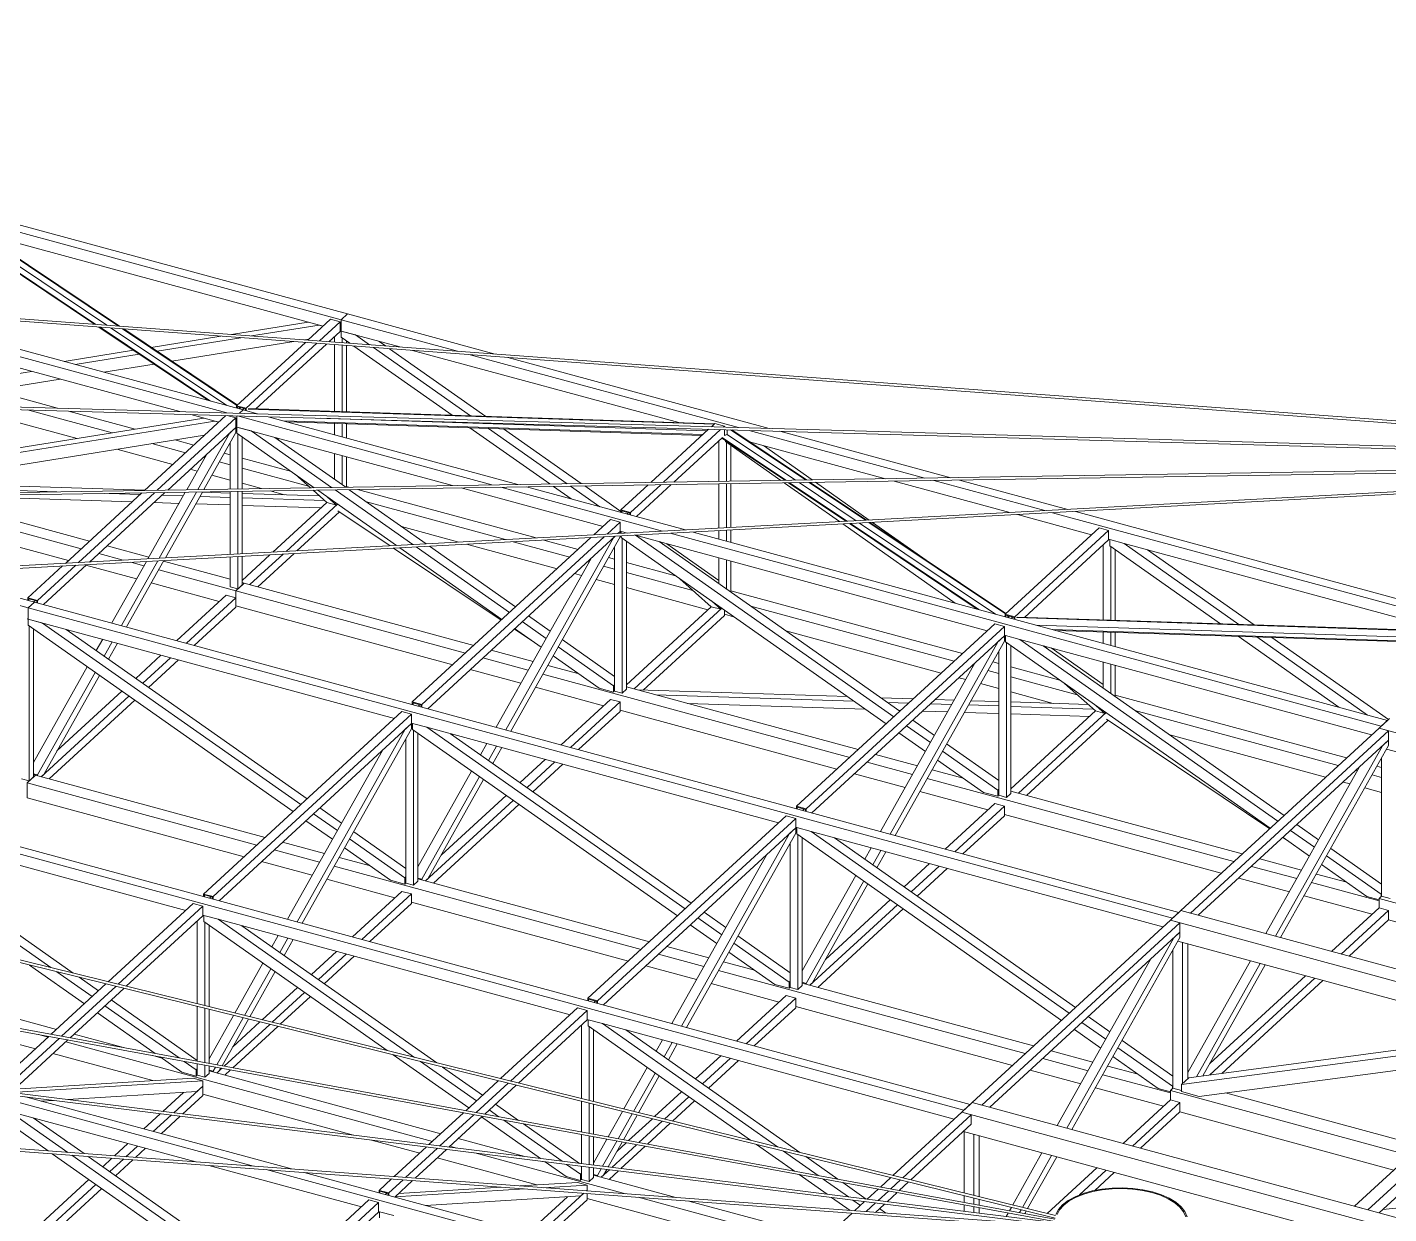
# Model space of a CAD drawing. Header units: millimetres. Extents: x 71565 to 189565, y -51699 to 32301.
# Drawn here: x 124138 to 132234, y 13836 to 20895 of the extents above; entities that cross this region are included whole.
import ezdxf

# ---------------------------------------------------------------- set-up
doc = ezdxf.new("R2010")
doc.units = ezdxf.units.MM
doc.linetypes.add('XKITLINE00', pattern=[0])
doc.layers.add('Piece', color=20, linetype='Continuous', lineweight=0)

msp = doc.modelspace()

# ---------------------------------------------------------------- linework, layer by layer
at = {"layer": 'Piece', "color": 0, "linetype": 'XKITLINE00', "lineweight": 0}
for p, q in [((126042.1, 19189.5), (119758.6, 20895.4)), ((126004.9, 19155.2), (119721.4, 20861.1)), ((125324, 18600.4), (119101.1, 20289.9)), ((124679.9, 19117.5), (123729.9, 19754.1)), ((124687.2, 19116.9), (123734.1, 19755.7)), ((124538.7, 19127.9), (123697.5, 19691.7)), ((124546.3, 19127.4), (123699.6, 19694.8)), ((124611.9, 19122.5), (123729.9, 19713.6)), ((125896.8, 19117), (123863.4, 19669)), ((135202.8, 18335.9), (123097.1, 19235)), ((135199.8, 18321.1), (123117.5, 19218.5)), ((125421.8, 18618.3), (123245.9, 19209)), ((126042.1, 19189.5), (126004.9, 19155.2)), ((126042.1, 19189.5), (126004.9, 19155.2)), ((126920.4, 18951), (126042.1, 19189.5)), ((125046.1, 18608.3), (123093, 19138.6)), ((125215.7, 18674.2), (124563.9, 19111.1)), ((125227, 18671.2), (124571.4, 19110.5)), ((125808.5, 19141), (125352, 19067.5)), ((125873.9, 19123.2), (125472.2, 19058.6)), ((125941.1, 19157.8), (125806.4, 19033.8)), ((125896.8, 19117), (125873.9, 19123.2)), ((125998.2, 19142.2), (125874.9, 19028.7)), ((125998.2, 19142.2), (125941.1, 19157.8)), ((125998.2, 19142.2), (125998.2, 19086)), ((126004.9, 19155.2), (126004.9, 19087.7)), ((126004.9, 19155.2), (126004.9, 19087.7)), ((126695.4, 18967.8), (126004.9, 19155.2)), ((125325.1, 18644.5), (124637.1, 19105.7)), ((125384.5, 18645.2), (124705.1, 19100.6)), ((125387.3, 18647.8), (124712.4, 19100.1)), ((125288.3, 19057.3), (124875.3, 18990.8)), ((125408.5, 19048.4), (124909.4, 18968)), ((125812.8, 19039.6), (125785.9, 19035.3)), ((125998.2, 19086), (125931.5, 19024.5)), ((125965.4, 19055.8), (125965.4, 19022)), ((126004.9, 19087.7), (125998.2, 19089.5)), ((126352.9, 18993.2), (126004.9, 19087.7)), ((126090.2, 19064.5), (126004.9, 19087.7)), ((126004.9, 19087.7), (126004.9, 19050.8)), ((126055.3, 19015.3), (126004.9, 19050.8)), ((126011.1, 19046.4), (126011.1, 19018.6)), ((126035.9, 19029), (126035.9, 19016.7)), ((126172.5, 19006.6), (126090.2, 19064.5)), ((126268.5, 18999.5), (126230, 19026.5)), ((124768.8, 18973.7), (124356.8, 18907.4)), ((124802.9, 18950.9), (124422.2, 18889.6)), ((125722.2, 19025.1), (124998.1, 18908.6)), ((125791.4, 19019.9), (125382.8, 18643.6)), ((125859.8, 19014.8), (125439.9, 18628.1)), ((125916.4, 19010.6), (125497.3, 18624.7)), ((125965.4, 19007), (125965.4, 18609.4)), ((126011.1, 19003.6), (126011.1, 18607.9)), ((126035.9, 19001.8), (126035.9, 18607.1)), ((126664.3, 18586.7), (126079.1, 18998.6)), ((126774.1, 18583.1), (126196.3, 18989.9)), ((126864.2, 18580.2), (126292.3, 18982.7)), ((128011.9, 18542.8), (126428.8, 18972.6)), ((128366.9, 18514), (126771.4, 18947.1)), ((124891.6, 18891.4), (124592.8, 18843.3)), ((128549.5, 18508.8), (126996.4, 18930.4)), ((124163.3, 18848), (123720, 18776.7)), ((124333.9, 18801.7), (123805.3, 18716.6)), ((124318.7, 18629), (123925, 18735.9)), ((135199.5, 18319.8), (122493.2, 18680.9)), ((135196.4, 18304.3), (122521.6, 18664.5)), ((124434.1, 18448.4), (123768.8, 18629.1)), ((125439.9, 18628.1), (125382.8, 18643.6)), ((125382.8, 18643.6), (125382.8, 18628.9)), ((125387.4, 18637.9), (125387.4, 18627.6)), ((125435.3, 18624.9), (125387.4, 18637.9)), ((125399.5, 18634.6), (125399.5, 18624.3)), ((125403.6, 18633.5), (125403.6, 18623.2)), ((125427, 18627.1), (125418.4, 18619.2)), ((125435.3, 18624.9), (125435.3, 18614.6)), ((125439.9, 18628.1), (125439.9, 18613.4)), ((128221.6, 18533.4), (125450.8, 18623.6)), ((128224.3, 18535.9), (125453.6, 18626.1)), ((125253.6, 18552), (123099.7, 18205.4)), ((125188.2, 18569.8), (123136.9, 18239.7)), ((124642.4, 18482), (124139.3, 18618.5)), ((124779.2, 18504), (124382.7, 18611.6)), ((125319.1, 18585), (124835.6, 18139.8)), ((125377.9, 18571), (124910.9, 18141)), ((125276.5, 18545.8), (125110.1, 18590.9)), ((125276.5, 18545.8), (125253.6, 18552)), ((125377.9, 18571), (125327.2, 18584.8)), ((125377.9, 18571), (125377.9, 18514.7)), ((125384.6, 18583.1), (125384.6, 18516.4)), ((125384.6, 18583.1), (125384.6, 18516.4)), ((126900.6, 18172.4), (125388.1, 18583)), ((125421.8, 18618.3), (125400.1, 18598.3)), ((125421.8, 18618.3), (125400.1, 18598.3)), ((125506.5, 18595.3), (125421.8, 18618.3)), ((127055.1, 18174.9), (125570.6, 18577.9)), ((128154.5, 18471.6), (125663.4, 18552.7)), ((128149.7, 18467.2), (125682.3, 18547.6)), ((128179.1, 18494.2), (125880.4, 18569.1)), ((125192.5, 18468.4), (123185, 18145.4)), ((125377.9, 18514.7), (124973.1, 18142)), ((125341.6, 18481.4), (125152.6, 18144.8)), ((125377.9, 18483.6), (125187.9, 18145.4)), ((125377.9, 18514.7), (125341.6, 18481.4)), ((125384.6, 18516.4), (125377.9, 18518.3)), ((125377.9, 18514.7), (125377.9, 18483.6)), ((126665.5, 18168.7), (125384.6, 18516.4)), ((125469.9, 18493.3), (125384.6, 18516.4)), ((125384.6, 18516.4), (125384.6, 18479.6)), ((125844.6, 18155.7), (125384.6, 18479.6)), ((125390.8, 18475.2), (125390.8, 18148.6)), ((125947.1, 18157.4), (125469.9, 18493.3)), ((125965.4, 18538.3), (125965.4, 18470.7)), ((126011.1, 18536.9), (126011.1, 18458.3)), ((126035.9, 18536), (126035.9, 18451.5)), ((127245.1, 18177.9), (126770.2, 18512.1)), ((127347.6, 18179.5), (126880, 18508.6)), ((127431.6, 18180.8), (126970.1, 18505.6)), ((128189.1, 18503.5), (127845.8, 18187.4)), ((128260.8, 18501.4), (127921.1, 18188.5)), ((128226, 18537.4), (128205.5, 18518.6)), ((128283.1, 18521.9), (128226, 18537.4)), ((128283.1, 18521.9), (128277.2, 18516.5)), ((128283.1, 18521.9), (128283.1, 18516.4)), ((128283.1, 18500.8), (128283.1, 18466.8)), ((128299.8, 18473), (128283.1, 18466.8)), ((128286.8, 18468.2), (128283.1, 18469.2)), ((128299.8, 18500.3), (128299.8, 18473)), ((128705.7, 18200.9), (128299.8, 18473)), ((128764.8, 18201.9), (128320.4, 18499.7)), ((128771.1, 18202), (128327.1, 18499.5)), ((129475.2, 18213.1), (128431, 18496.6)), ((129629.7, 18215.5), (128613.6, 18491.4)), ((125003.1, 18294), (124670.1, 18384.4)), ((125078.6, 18363.5), (124878.4, 18417.9)), ((125128.2, 18409.2), (125015.3, 18439.9)), ((125345.1, 18425.2), (125345.1, 18147.8)), ((125415.6, 18457.7), (125415.6, 18149)), ((126031.2, 18158.7), (125609.7, 18455.3)), ((125633.4, 18438.6), (125617, 18453.4)), ((128269.4, 18453.1), (127983.3, 18189.5)), ((128250.3, 18435.4), (128250.3, 18193.7)), ((128642.1, 18199.9), (128267.3, 18451.1)), ((128648.7, 18200), (128269.4, 18454.2)), ((128289.8, 18436), (128289.8, 18430.5)), ((128617.9, 18199.6), (128289.8, 18430.5)), ((128296, 18426.1), (128296, 18194.5)), ((128320.8, 18408.6), (128320.8, 18194.9)), ((129240.1, 18209.4), (128433.2, 18428.4)), ((128804.4, 18202.5), (128515, 18406.2)), ((135196.2, 18303.5), (121855.4, 18092.7)), ((125205.3, 18355.8), (125086.2, 18143.8)), ((125192.3, 18332.7), (125182.9, 18335.2)), ((125345.1, 18291.2), (125279.8, 18308.9)), ((125345.1, 18350.4), (125308.6, 18360.3)), ((125708.2, 18251.8), (125415.6, 18331.2)), ((125965.4, 18358.8), (125965.4, 18205)), ((126011.1, 18346.4), (126011.1, 18172.8)), ((126035.9, 18339.6), (126035.9, 18158.8)), ((135193.3, 18289.3), (121251.2, 17538.1)), ((135190.3, 18274.3), (121284.7, 17525)), ((135169.6, 18288), (121881, 18078.1)), ((125148.4, 18254.5), (125107.4, 18265.6)), ((125345.1, 18201.1), (125235.9, 18230.8)), ((125811, 18164.7), (125415.6, 18272)), ((125821.4, 18155.4), (125733.7, 18233.9)), ((124313.5, 18131.6), (123305.8, 18164.4)), ((124836.5, 18140.6), (123438, 18186.1)), ((125530.5, 18150.8), (125415.6, 18182)), ((125667.8, 18113.5), (125582.9, 18136.6)), ((125919.1, 18068), (125838, 18140.6)), ((126333.1, 17811.9), (125865.5, 18141)), ((126430.5, 17817.1), (125968, 18142.7)), ((126048.3, 18159.4), (126035.9, 18162.8)), ((126048.3, 18159.4), (126047.8, 18158.9)), ((126048.3, 18159.4), (126047.8, 18158.9)), ((126050, 18159), (126048.3, 18159.4)), ((126510.3, 17821.4), (126052.1, 18144)), ((127163.6, 17856.6), (126102.3, 18144.8)), ((127561.4, 17925.5), (126717.8, 18154.5)), ((127914.7, 17897.1), (126952.9, 18158.2)), ((128051.1, 17904.5), (127107.4, 18160.7)), ((127371.3, 18089), (127266, 18163.2)), ((127541.9, 18042.7), (127368.5, 18164.8)), ((127667.7, 18014.6), (127452.5, 18166.1)), ((127829.2, 18172.1), (127667.7, 18023.3)), ((127904.5, 18173.2), (127724.8, 18007.8)), ((127966.6, 18174.2), (127759.6, 17983.6)), ((128250.3, 18178.7), (128250.3, 17915.2)), ((128296, 18179.4), (128296, 17917.7)), ((128320.8, 18179.8), (128320.8, 17919)), ((128967, 17953.8), (128638.8, 18184.8)), ((129006.2, 17955.9), (128664, 18185.2)), ((129012.4, 17956.3), (128670.6, 18185.3)), ((129066.4, 17959.2), (128727.6, 18186.2)), ((129122.4, 17962.2), (128786.7, 18187.2)), ((129128.4, 17962.5), (128793, 18187.3)), ((129144.2, 17963.4), (128825.3, 18187.8)), ((129980.3, 18008.4), (129292.4, 18195.2)), ((130187.9, 18019.6), (129527.5, 18198.9)), ((130324.3, 18027), (129682, 18201.3)), ((124382.7, 17722.7), (123093, 18072.9)), ((124458.3, 17792.3), (123321.8, 18100.8)), ((124507.9, 17838), (123527.7, 18104.1)), ((124761.9, 18071.9), (123693.1, 18106.7)), ((124819, 18124.5), (124364.4, 17705.8)), ((124894.3, 18125.7), (124442.9, 17710.1)), ((124956.5, 18126.7), (124507.9, 17713.6)), ((124809.2, 18115.4), (124624.5, 18121.4)), ((125077.7, 18128.6), (124855.1, 17732.3)), ((125040.8, 18062.8), (124892.4, 18067.7)), ((125144.1, 18129.6), (124923, 17735.9)), ((125065.6, 18107.1), (124939.6, 18111.2)), ((125179.4, 18130.2), (124959.1, 17737.9)), ((125345.1, 18052.9), (125139.8, 18059.6)), ((125345.1, 18098), (125164.6, 18103.8)), ((125345.1, 18124), (125179, 18129.4)), ((125345.1, 18132.8), (125345.1, 17758.7)), ((125390.8, 18133.5), (125390.8, 17761.1)), ((125415.6, 18133.9), (125415.6, 17762.5)), ((125875.8, 18106.7), (125415.6, 18121.7)), ((125906.1, 18079.7), (125415.6, 18095.7)), ((125919.1, 18068), (125598, 17772.3)), ((125982.8, 18058.5), (125676.6, 17776.5)), ((125976.3, 18052.5), (125919.1, 18068)), ((125976.3, 18052.5), (125920.6, 18102.2)), ((125982.8, 18058.5), (125976.3, 18052.5)), ((126981.8, 17846.9), (126155.5, 18071.2)), ((125883.7, 18035.4), (125415.6, 18050.6)), ((125993.7, 18012.3), (125741.5, 17780)), ((126295.7, 17809.9), (125984.5, 18018.5)), ((127724.8, 18007.8), (127667.7, 18023.3)), ((127667.7, 18023.3), (127667.7, 18008.5)), ((127672.3, 18017.6), (127672.3, 18007.3)), ((127720.3, 18004.6), (127672.3, 18017.6)), ((127711.9, 18006.8), (127703.3, 17998.9)), ((127720.3, 18004.6), (127720.3, 17994.3)), ((127724.8, 18007.8), (127724.8, 17993)), ((130466.7, 17876.4), (130026, 17996)), ((132808.2, 17308.2), (130233.6, 18007.2)), ((132845.4, 17342.5), (130370, 18014.6)), ((126705, 17831.9), (126363.8, 17924.6)), ((127605.7, 17966.2), (127506.8, 17875.1)), ((127662.8, 17950.7), (127585.3, 17879.4)), ((127662.8, 17950.7), (127605.7, 17966.2)), ((127662.8, 17894.4), (127650.3, 17882.9)), ((127662.8, 17894.4), (127650.3, 17882.9)), ((127662.8, 17950.7), (127662.8, 17894.4)), ((127669.5, 17896.1), (127662.8, 17897.9)), ((127662.8, 17894.4), (127662.8, 17883.5)), ((127707.1, 17885.9), (127669.5, 17896.1)), ((127669.5, 17896.1), (127669.5, 17883.9)), ((132225.1, 16771.3), (128096.7, 17892.1)), ((128250.3, 17900.4), (128250.3, 17850.4)), ((128296, 17902.8), (128296, 17838)), ((128320.8, 17904.2), (128320.8, 17831.2)), ((129656.2, 17468.7), (128986.6, 17940)), ((129785.5, 17433.6), (129026.7, 17942.2)), ((129796.8, 17430.5), (129032.9, 17942.5)), ((129895, 17403.9), (129086.9, 17945.4)), ((129954.4, 17404.6), (129142.9, 17948.4)), ((129957.1, 17407.1), (129148.9, 17948.8)), ((129482.6, 17725.1), (129163.7, 17949.6)), ((130510.9, 17917.1), (129952.6, 17403)), ((130568, 17901.6), (130009.7, 17387.5)), ((130568, 17901.6), (130510.9, 17917.1)), ((130568, 17901.6), (130568, 17845.3)), ((127489.6, 17859.4), (126427.1, 16880.9)), ((127568.2, 17863.6), (126484.2, 16865.4)), ((127633.1, 17867.1), (126519, 16841.1)), ((127288, 17673.7), (126750.6, 17819.5)), ((127626.6, 17861.1), (126983, 16715.2)), ((127662.8, 17863.3), (127013.4, 16706.9)), ((127363.5, 17743.2), (127027.4, 17834.5)), ((127413.1, 17788.9), (127209.3, 17844.3)), ((127633.1, 17867.1), (127626.6, 17861.1)), ((127662.8, 17868.7), (127662.8, 17863.3)), ((127669.5, 17869.1), (127669.5, 17859.2)), ((129244.3, 16750.8), (127669.5, 17859.2)), ((127675.7, 17854.9), (127675.7, 16933.6)), ((127700.5, 17837.4), (127700.5, 16956.5)), ((127754.8, 17873), (127752.7, 17873.5)), ((129846.3, 17305.2), (127754.8, 17873)), ((129289.7, 16792.6), (127754.8, 17873)), ((129326.9, 16826.9), (127894.6, 17835)), ((127918.3, 17818.3), (127901.9, 17833)), ((128250.3, 17604.5), (127940.6, 17822.5)), ((132187.9, 16737), (127960.3, 17884.7)), ((130568, 17845.3), (130067.1, 17384)), ((130535.2, 17815.1), (130535.2, 17368.8)), ((130574.7, 17847), (130568, 17848.9)), ((130574.7, 17847.1), (130574.7, 17810.1)), ((130659.8, 17823.9), (130574.7, 17847.1)), ((132581.7, 17302.2), (130659.8, 17823.9)), ((131342.7, 17342.5), (130659.8, 17823.9)), ((124708.5, 17724.4), (124562.6, 17764)), ((124860.7, 17742.2), (124612.2, 17809.7)), ((125345.1, 17743.8), (125345.1, 17566.3)), ((125390.8, 17746.3), (125390.8, 17553.9)), ((125580.9, 17756.5), (125415.6, 17604.3)), ((125415.6, 17747.6), (125415.6, 17576.8)), ((125659.4, 17760.8), (125462, 17579)), ((125724.4, 17764.3), (125509.2, 17566.2)), ((126955.6, 17367.6), (126316.3, 17796.1)), ((126959.4, 17371.1), (126352.7, 17798.1)), ((127004.8, 17412.9), (126450.1, 17803.4)), ((127042, 17447.2), (126529.9, 17807.7)), ((127490.2, 17735.5), (126925.9, 16730.7)), ((127630, 17730), (127593.5, 17739.9)), ((127630, 17804.9), (127630, 16946)), ((128250.3, 17738.4), (128250.3, 17584.7)), ((131233, 17346.1), (130574.7, 17810.1)), ((130580.9, 17805.8), (130580.9, 17367.3)), ((130605.7, 17788.3), (130605.7, 17366.5)), ((131432.7, 17339.6), (130799.4, 17786)), ((124347.2, 17690.1), (124142.2, 17501.2)), ((124425.8, 17694.3), (124199.3, 17485.7)), ((124490.7, 17697.8), (124234.1, 17461.4)), ((124788, 17612.7), (124487.1, 17694.4)), ((124846.5, 17717), (124641, 17351)), ((124914.4, 17720.6), (124698.1, 17335.5)), ((124950.5, 17722.6), (124728.5, 17327.2)), ((124831.9, 17690.9), (124754.2, 17712)), ((125378.4, 17542.5), (124919.3, 17667.1)), ((125345.1, 17610.7), (124948.2, 17718.5)), ((127477.2, 17712.3), (127467.8, 17714.9)), ((127630, 17670.9), (127564.7, 17688.6)), ((127993.1, 17631.5), (127700.5, 17710.9)), ((128095.9, 17544.4), (127700.5, 17651.7)), ((128296, 17726), (128296, 17552.5)), ((128320.8, 17719.3), (128320.8, 17535)), ((124143.9, 17441.5), (123413.8, 17639.8)), ((124181.2, 17475.8), (123550.2, 17647.1)), ((125279.7, 17479.2), (124875.5, 17589)), ((125428, 17588.2), (125378.4, 17542.5)), ((125428, 17588.2), (125378.4, 17542.5)), ((125415.6, 17576.8), (125390.8, 17553.9)), ((125428, 17588.2), (125415.6, 17591.6)), ((126792.8, 17217.7), (125428, 17588.2)), ((127433.3, 17634.2), (127392.3, 17645.3)), ((127630, 17580.8), (127520.8, 17610.5)), ((128204.1, 17447.7), (128018.6, 17613.5)), ((124142.2, 17501.2), (124142.2, 17486.4)), ((124199.3, 17485.7), (124142.2, 17501.2)), ((124194.7, 17482.4), (124146.7, 17495.4)), ((124146.7, 17495.4), (124146.7, 17485.2)), ((125320.8, 17517), (125026.8, 17246.2)), ((125377.9, 17501.5), (125083.9, 17230.7)), ((125377.9, 17501.5), (125320.8, 17517)), ((125390.8, 17553.9), (125345.1, 17566.3)), ((125377.9, 17501.5), (125377.9, 17445.2)), ((125378.4, 17542.5), (125378.4, 17452.5)), ((125378.4, 17542.5), (125378.4, 17452.5)), ((126743.2, 17172), (125378.4, 17542.5)), ((128185, 17430.1), (127700.5, 17561.7)), ((129698.1, 17168.6), (128320.8, 17542.5)), ((124181.2, 17475.8), (124143.9, 17441.5)), ((124181.2, 17475.8), (124143.9, 17441.5)), ((124143.9, 17441.5), (124143.9, 17374)), ((124143.9, 17441.5), (124143.9, 17374)), ((130947.3, 15594.6), (124143.9, 17441.5)), ((124186.4, 17484.7), (124177.8, 17476.7)), ((130984.5, 15628.8), (124181.2, 17475.8)), ((124194.7, 17482.4), (124194.7, 17472.1)), ((124199.3, 17485.7), (124199.3, 17470.9)), ((125377.9, 17445.2), (125131.1, 17217.9)), ((125378.4, 17452.5), (125377.9, 17452.6)), ((126667.7, 17102.4), (125378.4, 17452.5)), ((128204.1, 17447.7), (127700.5, 16984)), ((128267.7, 17438.2), (127746.9, 16958.7)), ((128261.2, 17432.2), (128204.1, 17447.7)), ((128261.2, 17432.2), (128205.6, 17481.9)), ((128267.7, 17438.2), (128261.2, 17432.2)), ((128283.1, 17427.3), (128283.1, 17396.1)), ((129648.4, 17122.9), (128440.4, 17450.9)), ((124143.9, 17374), (124137.2, 17375.8)), ((126320.8, 16783), (124143.9, 17374)), ((124229.2, 17350.8), (124143.9, 17374)), ((124143.9, 17374), (124143.9, 17337.1)), ((125718.8, 16228.6), (124143.9, 17337.1)), ((124150.1, 17332.7), (124150.1, 16411.5)), ((125764.2, 16270.4), (124229.2, 17350.8)), ((127222.8, 17259.4), (127081.4, 17359)), ((127247.2, 17302.8), (127118.6, 17393.3)), ((128283.1, 17396.1), (127801.1, 16952.2)), ((128338.2, 17388.5), (128283.1, 17403.5)), ((129890.6, 17345.9), (128712, 16260.6)), ((129947.7, 17330.4), (128769.1, 16245.1)), ((129947.7, 17330.4), (129890.6, 17345.9)), ((129947.7, 17330.4), (129947.7, 17274.1)), ((130009.7, 17387.5), (129952.6, 17403)), ((129952.6, 17403), (129952.6, 17388.2)), ((129957.2, 17397.3), (129957.2, 17387)), ((130005.2, 17384.3), (129957.2, 17397.3)), ((129969.3, 17394), (129969.3, 17383.7)), ((129973.5, 17392.9), (129973.5, 17382.6)), ((129996.8, 17386.5), (129988.2, 17378.6)), ((130005.2, 17384.3), (130005.2, 17374)), ((130009.7, 17387.5), (130009.7, 17372.7)), ((132791.4, 17292.7), (130020.7, 17382.9)), ((132794.1, 17295.3), (130023.4, 17385.5)), ((132748.9, 17253.6), (130135.1, 17338.7)), ((124175, 17315.3), (124175, 16434.3)), ((125801.4, 16304.7), (124369.1, 17312.9)), ((124586.4, 17253.9), (124548.6, 17186.5)), ((127137, 17246.1), (127033.8, 17315.2)), ((127193.2, 17206.5), (127036, 17317.2)), ((127630, 17033.3), (127319.4, 17251.9)), ((129572.9, 17053.3), (128648.7, 17304.2)), ((129947.7, 17274.1), (128803.9, 16220.8)), ((129947.7, 17274.1), (129911.5, 17240.7)), ((129954.4, 17275.8), (129947.7, 17277.6)), ((129947.7, 17274.1), (129947.7, 17243)), ((129954.4, 17275.8), (129954.4, 17238.9)), ((130039.5, 17252.7), (129954.4, 17275.8)), ((132131.3, 16684.8), (130039.5, 17252.7)), ((131573.5, 16171.3), (130039.5, 17252.7)), ((132724.3, 17231), (130233.2, 17312)), ((132719.6, 17226.6), (130252.1, 17306.9)), ((130535.2, 17297.7), (130535.2, 17230.1)), ((130580.9, 17296.2), (130580.9, 17217.7)), ((130605.7, 17295.4), (130605.7, 17210.9)), ((131937.6, 16849.3), (131338.7, 17271.6)), ((132107.8, 16803.1), (131448.4, 17268)), ((132231.1, 16776.8), (131538.4, 17265.1)), ((124643.6, 17238.4), (124595.8, 17153.3)), ((124673.9, 17230.1), (124620.9, 17135.7)), ((127145.6, 17121.9), (126897.2, 17189.4)), ((127623.8, 16977.2), (127295.1, 17208.6)), ((129911.5, 17240.7), (129267.9, 16094.8)), ((129947.7, 17243), (129298.3, 16086.6)), ((129914.9, 17184.6), (129914.9, 16325.7)), ((131528.2, 16129.5), (129954.4, 17238.9)), ((129960.6, 17234.5), (129960.6, 16313.3)), ((129985.4, 17217.1), (129985.4, 16336.2)), ((131610.8, 16205.5), (130179.1, 17214.8)), ((130204.4, 17197), (130186.8, 17212.7)), ((130535.2, 16984.2), (130225.5, 17202.2)), ((124494.6, 17090.3), (124175, 16521.2)), ((124932.9, 17159.8), (124782.8, 17021.6)), ((124990, 17144.3), (124824.8, 16992.1)), ((125037.2, 17131.5), (124859.4, 16967.7)), ((127116.8, 17070.6), (126847.5, 17143.7)), ((127418.7, 17047.8), (127233.1, 17098.2)), ((127538.5, 16963.5), (127265.4, 17155.7)), ((129775.1, 17115.2), (129210.8, 16110.4)), ((129762.1, 17092), (129752.8, 17094.6)), ((129914.9, 17109.7), (129878.4, 17119.6)), ((130277.1, 17011.4), (129985.4, 17090.6)), ((130535.2, 17118.1), (130535.2, 16963.8)), ((130580.9, 17105.7), (130580.9, 16931.5)), ((130605.7, 17099), (130605.7, 16914.1)), ((124541.8, 17057.1), (124199.3, 16447.3)), ((124566.8, 17039.4), (124235.5, 16449.5)), ((127072.9, 16992.4), (126772, 17074.1)), ((129028.1, 16551.7), (127204.3, 17046.8)), ((129718.2, 17013.9), (129677.2, 17025)), ((129914.9, 17050.6), (129849.6, 17068.3)), ((130380.8, 16924.1), (129985.4, 17031.4)), ((124700.2, 16945.6), (124314.7, 16590.6)), ((127564.7, 16858.9), (127160.4, 16968.7)), ((127623.8, 16940.3), (127538.5, 16963.5)), ((127630, 16982.9), (127623.8, 16977.2)), ((127623.8, 16977.2), (127623.8, 16940.3)), ((127626.3, 16942.6), (127623.8, 16940.3)), ((127630, 16978), (127626.3, 16974.6)), ((127626.3, 16974.6), (127626.3, 16942.6)), ((127675.7, 16933.6), (127630, 16946)), ((127700.5, 16956.5), (127675.7, 16933.6)), ((129077.7, 16597.4), (127700.5, 16971.3)), ((129014.2, 16912.7), (127766.6, 16953.3)), ((129053.1, 16885.4), (127875.6, 16923.7)), ((129914.9, 16960.5), (129805.7, 16990.1)), ((130237.6, 16872.9), (129985.4, 16941.4)), ((130489, 16827.4), (130305.6, 16991.3)), ((131983, 16548.3), (130605.7, 16922.2)), ((124742.1, 16916), (124221.4, 16436.5)), ((124776.8, 16891.7), (124268.6, 16423.7)), ((126427.1, 16880.9), (126427.1, 16866.1)), ((126484.2, 16865.4), (126427.1, 16880.9)), ((126479.6, 16862.1), (126431.6, 16875.1)), ((126431.6, 16875.1), (126431.6, 16864.8)), ((126471.3, 16864.4), (126462.7, 16856.4)), ((126479.6, 16862.1), (126479.6, 16851.8)), ((126484.2, 16865.4), (126484.2, 16850.6)), ((127605.7, 16896.7), (127311.7, 16625.9)), ((127662.8, 16881.2), (127368.8, 16610.4)), ((127662.8, 16881.2), (127605.7, 16896.7)), ((127662.8, 16881.2), (127662.8, 16824.9)), ((129120.1, 16838.2), (128064.1, 16872.6)), ((129406.3, 16900), (129214.2, 16906.2)), ((129379, 16874.8), (129253, 16878.9)), ((129635.4, 16866.4), (129509.5, 16870.5)), ((129649.8, 16892), (129536.8, 16895.7)), ((129914.9, 16857.3), (129734.4, 16863.2)), ((129914.9, 16883.4), (129748.8, 16888.8)), ((130445.7, 16866.1), (129985.4, 16881.1)), ((130475.9, 16839.1), (129985.4, 16855)), ((130546.1, 16811.9), (130493.7, 16858.7)), ((126365, 16823.8), (125186.4, 15738.4)), ((126422.2, 16808.2), (125243.6, 15722.9)), ((126422.2, 16808.2), (126365, 16823.8)), ((126422.2, 16808.2), (126422.2, 16752)), ((127662.8, 16824.9), (127416, 16597.6)), ((128952.6, 16482.1), (127662.8, 16832.3)), ((129331.8, 16831.3), (129320.1, 16831.7)), ((129532.1, 16682.4), (129403.5, 16773)), ((129610.6, 16822.2), (129462.2, 16827)), ((129914.9, 16812.3), (129709.6, 16819)), ((130489, 16827.4), (129985.4, 16363.7)), ((130453.5, 16794.8), (129985.4, 16810)), ((130552.2, 16817.5), (130031.9, 16338.3)), ((130563.6, 16771.7), (130079.1, 16325.5)), ((130546.1, 16811.9), (130489, 16827.4)), ((130552.2, 16817.5), (130546.1, 16811.9)), ((131525.5, 16127), (130554.4, 16777.8)), ((131933.3, 16502.6), (130723.5, 16831.1)), ((132237.5, 16782.7), (132175.5, 16725.6)), ((132225.1, 16771.3), (132187.9, 16737)), ((126422.2, 16752), (125278.4, 15698.7)), ((126385.9, 16718.6), (125742.4, 15572.7)), ((126422.2, 16720.8), (125772.7, 15564.5)), ((126422.2, 16752), (126385.9, 16718.6)), ((126428.9, 16753.7), (126422.2, 16755.5)), ((126422.2, 16752), (126422.2, 16720.8)), ((126514.2, 16730.5), (126428.9, 16753.7)), ((126428.9, 16753.7), (126428.9, 16716.8)), ((128003.7, 15608.3), (126428.9, 16716.8)), ((126435.1, 16712.4), (126435.1, 15791.2)), ((126459.9, 16695), (126459.9, 15814)), ((128605.7, 16162.7), (126514.2, 16730.5)), ((128049.1, 15650.1), (126514.2, 16730.5)), ((128086.3, 15684.4), (126654, 16692.5)), ((129478.1, 16586.2), (129320.9, 16696.9)), ((129507.8, 16639.1), (129366.3, 16738.7)), ((131857.8, 16433), (130931.2, 16684.6)), ((132175.5, 16725.6), (130996.9, 15640.3)), ((132232.6, 16710.1), (131054, 15624.7)), ((134733.3, 16031.2), (132175.5, 16725.6)), ((132232.6, 16710.1), (132175.5, 16725.6)), ((132232.6, 16710.1), (132232.6, 16653.8)), ((126389.4, 16662.4), (126389.4, 15803.6)), ((126871.3, 16633.5), (126833.5, 16566.2)), ((126928.5, 16618), (126880.7, 16533)), ((126958.8, 16609.8), (126905.8, 16515.3)), ((129914.9, 16413), (129604.4, 16631.6)), ((132232.6, 16653.8), (131101.2, 15611.9)), ((132196.4, 16620.4), (131560.1, 15487.4)), ((132232.6, 16622.6), (131590.4, 15479.1)), ((132232.6, 16653.8), (132196.4, 16620.4)), ((134354.6, 16021.4), (132220.4, 16600.8)), ((132232.6, 16653.8), (132232.6, 16622.6)), ((126249.6, 16593), (125685.3, 15588.2)), ((127217.8, 16539.5), (127067.8, 16401.3)), ((127274.9, 16524), (127109.7, 16371.8)), ((129401.7, 16450.3), (129132.5, 16523.4)), ((129430.5, 16501.6), (129182.1, 16569)), ((129823.4, 16343.2), (129550.3, 16535.4)), ((129908.7, 16356.9), (129580, 16588.2)), ((132191, 16548.5), (132191, 15726.6)), ((124187.4, 16445.8), (124137.7, 16400.1)), ((124187.4, 16445.8), (124137.7, 16400.1)), ((124199.3, 16447.3), (124175, 16453.9)), ((124187.4, 16445.8), (124175, 16449.1)), ((125552.2, 16075.2), (124187.4, 16445.8)), ((124199.3, 16447.3), (124199.3, 16442.5)), ((124235.5, 16449.5), (124221.4, 16436.5)), ((126779.5, 16470), (126459.9, 15900.9)), ((126826.7, 16436.8), (126484.2, 15827)), ((127322.1, 16511.2), (127144.3, 16347.4)), ((129357.8, 16372.1), (129056.9, 16453.8)), ((129703.7, 16427.4), (129518, 16477.8)), ((132060.1, 16494.9), (131502.9, 15502.9)), ((132047.1, 16471.7), (132037.7, 16474.3)), ((132191, 16432.6), (132134.5, 16448)), ((132191, 16491.8), (132163.4, 16499.3)), ((130252.3, 13825.6), (119977.7, 16362.4)), ((124150.1, 16411.5), (124104.4, 16423.9)), ((124137.7, 16400.1), (124137.7, 16310)), ((125502.6, 16029.5), (124137.7, 16400.1)), ((124175, 16434.3), (124150.1, 16411.5)), ((126851.7, 16419.1), (126520.4, 15829.2)), ((131313, 15931.4), (129489.2, 16426.5)), ((129914.9, 16362.6), (129908.7, 16356.9)), ((129908.7, 16356.9), (129908.7, 16320)), ((129914.9, 16357.7), (129911.2, 16354.3)), ((129911.2, 16354.3), (129911.2, 16322.3)), ((132003.2, 16393.6), (131962.1, 16404.7)), ((132191, 16342.6), (132090.6, 16369.8)), ((130249.3, 13810.3), (119996.8, 16341.6)), ((129706.7, 14452.1), (122903.3, 16299.1)), ((129743.9, 14486.4), (122940.5, 16333.4)), ((125427, 15960), (124137.7, 16310)), ((127027.1, 16295.7), (126506.3, 15816.2)), ((126985.1, 16325.2), (126599.6, 15970.3)), ((129849.6, 16238.6), (129445.3, 16348.4)), ((129890.6, 16276.4), (129596.6, 16005.6)), ((129908.7, 16320), (129823.4, 16343.2)), ((129947.7, 16260.9), (129890.6, 16276.4)), ((129911.2, 16322.3), (129908.7, 16320)), ((129960.6, 16313.3), (129914.9, 16325.7)), ((129985.4, 16336.2), (129960.6, 16313.3)), ((131362.7, 15977.1), (129985.4, 16351)), ((125080.2, 15640.6), (122903.3, 16231.5)), ((124278.4, 15300.6), (122988.6, 16208.4)), ((125982.2, 16117), (125840.7, 16216.5)), ((126006.6, 16160.3), (125878, 16250.8)), ((127061.7, 16271.3), (126553.5, 15803.4)), ((128650, 16203.4), (127471.4, 15118.1)), ((128707.1, 16187.9), (128650, 16203.4)), ((128712, 16260.6), (128712, 16245.8)), ((128769.1, 16245.1), (128712, 16260.6)), ((128764.5, 16241.8), (128716.6, 16254.8)), ((128716.6, 16254.8), (128716.6, 16244.5)), ((128756.2, 16244.1), (128747.6, 16236.1)), ((128764.5, 16241.8), (128764.5, 16231.5)), ((128769.1, 16245.1), (128769.1, 16230.3)), ((129947.7, 16260.9), (129653.7, 15990.1)), ((129947.7, 16204.6), (129700.9, 15977.3)), ((129947.7, 16260.9), (129947.7, 16204.6)), ((131237.5, 15861.8), (129947.7, 16212)), ((124410.7, 15267.9), (123128.5, 16170.4)), ((125952.5, 16064.1), (125795.3, 16174.7)), ((128707.1, 16187.9), (127528.5, 15102.6)), ((128707.1, 16131.6), (127563.3, 15078.4)), ((128707.1, 16131.6), (128670.9, 16098.3)), ((128707.1, 16187.9), (128707.1, 16131.6)), ((128713.8, 16133.4), (128707.1, 16135.2)), ((128707.1, 16131.6), (128707.1, 16100.5)), ((128713.8, 16133.4), (128713.8, 16096.5)), ((128798.9, 16110.3), (128713.8, 16133.4)), ((131791.9, 16017.3), (131650.1, 16117.3)), ((131816.2, 16060.7), (131687.3, 16151.6)), ((125905, 15979.5), (125656.5, 16046.9)), ((126383.2, 15834.7), (126054.5, 16066.1)), ((126389.4, 15890.9), (126078.8, 16109.4)), ((128670.9, 16098.3), (128027.3, 14952.4)), ((128707.1, 16100.5), (128057.7, 14944.1)), ((128674.3, 16042.1), (128674.3, 15183.3)), ((130287.5, 14987), (128713.8, 16096.5)), ((128720, 16092.1), (128720, 15170.9)), ((128744.8, 16074.6), (128744.8, 15193.7)), ((130890.6, 15542.4), (128798.9, 16110.3)), ((130332.9, 15028.8), (128798.9, 16110.3)), ((130370.1, 15063.1), (128938.5, 16072.4)), ((131650.6, 16043.1), (131603.7, 16074.6)), ((131762.2, 15964.5), (131604.7, 16075.5)), ((125876.2, 15928.1), (125606.9, 16001.2)), ((126178.1, 15905.3), (125992.5, 15955.7)), ((126297.9, 15821), (126024.8, 16013.2)), ((128534.5, 15972.7), (127970.2, 14967.9)), ((129156.3, 16013.2), (129118.3, 15945.6)), ((129213.4, 15997.7), (129165.4, 15912.4)), ((129243.7, 15989.5), (129190.5, 15894.7)), ((132187.9, 15738.1), (131864.1, 15966.4)), ((132191, 15796.5), (131888.4, 16009.8)), ((125832.3, 15850), (125531.4, 15931.6)), ((127787.5, 15409.2), (125963.6, 15904.4)), ((129502.7, 15919.2), (129352.3, 15780.6)), ((129559.8, 15903.7), (129394.2, 15751.1)), ((129607, 15890.9), (129428.8, 15726.7)), ((131686.6, 15829.9), (131417.4, 15903)), ((131715.5, 15881.3), (131467, 15948.7)), ((132102.8, 15724.4), (131834.4, 15913.6)), ((130248.1, 13804.2), (119376.3, 15807.4)), ((130245.1, 13789.6), (119391.6, 15789.3)), ((126324, 15716.5), (125919.7, 15826.2)), ((126383.2, 15797.9), (126297.9, 15821)), ((126389.4, 15840.5), (126383.2, 15834.7)), ((126383.2, 15834.7), (126383.2, 15797.9)), ((126385.6, 15800.1), (126383.2, 15797.9)), ((126389.4, 15835.5), (126385.6, 15832.1)), ((126385.6, 15832.1), (126385.6, 15800.1)), ((126435.1, 15791.2), (126389.4, 15803.6)), ((126459.9, 15814), (126435.1, 15791.2)), ((126484.2, 15827), (126459.9, 15833.6)), ((127837.1, 15454.9), (126459.9, 15828.8)), ((126484.2, 15827), (126484.2, 15822.2)), ((126520.4, 15829.2), (126506.3, 15816.2)), ((129064.2, 15849.4), (128744.8, 15280.6)), ((129111.4, 15816.1), (128769.1, 15206.7)), ((129136.5, 15798.5), (128805.3, 15208.9)), ((131642.7, 15751.8), (131341.8, 15833.5)), ((132175.5, 15697.2), (131774.1, 15806.2)), ((131983.4, 15808.6), (131802.9, 15857.5)), ((125186.4, 15738.4), (125186.4, 15723.6)), ((125243.6, 15722.9), (125186.4, 15738.4)), ((125239, 15719.6), (125191, 15732.7)), ((125191, 15732.7), (125191, 15722.4)), ((125230.7, 15721.9), (125222, 15714)), ((125239, 15719.6), (125239, 15709.4)), ((125243.6, 15722.9), (125243.6, 15708.1)), ((126365, 15754.2), (126071, 15483.5)), ((126422.2, 15738.7), (126128.2, 15468)), ((126422.2, 15738.7), (126365, 15754.2)), ((126422.2, 15738.7), (126422.2, 15682.4)), ((132134.5, 15618.3), (131730.2, 15728)), ((132175.5, 15704.6), (132102.8, 15724.4)), ((132191, 15726.6), (132175.5, 15712.3)), ((132175.5, 15712.3), (132175.5, 15656)), ((133599.2, 15325.8), (132175.5, 15712.3)), ((132191, 15741), (132187.9, 15738.1)), ((132187.9, 15738.1), (132187.9, 15723.8)), ((132191, 15736.1), (132190.4, 15735.5)), ((132190.4, 15735.5), (132190.4, 15726)), ((132241.9, 15712.8), (132191, 15726.6)), ((125124.4, 15681.3), (124619.5, 15216.3)), ((125181.5, 15665.8), (124677.8, 15201.9)), ((125181.5, 15665.8), (125124.4, 15681.3)), ((125181.5, 15665.8), (125181.5, 15609.5)), ((126422.2, 15682.4), (126175.4, 15455.2)), ((127712, 15339.7), (126422.2, 15689.8)), ((128291.5, 15540), (128162.9, 15630.5)), ((129311.6, 15675), (128791.2, 15195.9)), ((129346.2, 15650.6), (128838.4, 15183.1)), ((129269.7, 15704.6), (128884.6, 15349.9)), ((130996.9, 15640.3), (130934.9, 15583.1)), ((130984.5, 15628.8), (130947.3, 15594.6)), ((134452.8, 14702), (130996.9, 15640.3)), ((131054, 15624.7), (130996.9, 15640.3)), ((132175.5, 15656), (131893.9, 15396.7)), ((132232.6, 15640.5), (131951, 15381.2)), ((132232.6, 15640.5), (132175.5, 15656)), ((132232.6, 15640.5), (132232.6, 15584.2)), ((125181.5, 15609.5), (124726, 15190)), ((125148.7, 15579.3), (125148.7, 15085.7)), ((125188.2, 15611.2), (125181.5, 15613)), ((125273.5, 15588.1), (125188.2, 15611.2)), ((125188.2, 15611.2), (125188.2, 15574.3)), ((126278.9, 14806.6), (125188.2, 15574.3)), ((125194.4, 15570), (125194.4, 15074.4)), ((125219.2, 15552.5), (125219.2, 15068.3)), ((127365.1, 15020.2), (125273.5, 15588.1)), ((126440.3, 14766.8), (125273.5, 15588.1)), ((126572.7, 14734.1), (125413.4, 15550.1)), ((128237.4, 15443.8), (128080.3, 15554.4)), ((128267.1, 15496.6), (128125.7, 15596.2)), ((130934.9, 15583.1), (129756.3, 14497.8)), ((130992, 15567.6), (129813.4, 14482.3)), ((130992, 15567.6), (130934.9, 15583.1)), ((134390.8, 14644.9), (130934.9, 15583.1)), ((130992, 15567.6), (130992, 15511.3)), ((132232.6, 15584.2), (131998.2, 15368.4)), ((133504.8, 15238.9), (132232.6, 15584.2)), ((125630.7, 15491.1), (125592.9, 15423.7)), ((125687.8, 15475.6), (125640.1, 15390.5)), ((125718.2, 15467.3), (125665.1, 15372.9)), ((128674.3, 15270.5), (128363.7, 15489.1)), ((130992, 15511.3), (129860.6, 14469.5)), ((130955.8, 15478), (130319.4, 14344.9)), ((130992, 15480.2), (130349.8, 14336.7)), ((130992, 15511.3), (130955.8, 15478)), ((130992, 15511.3), (130992, 15480.2)), ((125977.2, 15397), (125827.1, 15258.9)), ((128189.9, 15359.1), (127941.4, 15426.6)), ((128582.8, 15200.7), (128309.7, 15392.9)), ((128668.1, 15214.4), (128339.4, 15445.8)), ((130950.4, 15406.1), (130950.4, 14584.2)), ((133113.9, 14879), (130979.7, 15458.4)), ((131007.5, 15450.8), (131007.5, 14611.2)), ((131038.5, 15442.4), (131038.5, 14639.8)), ((124311.6, 14932.8), (122946.7, 15303.3)), ((124478.1, 15086.2), (124152, 15315.7)), ((125538.9, 15327.5), (125372.1, 15030.5)), ((126034.3, 15381.5), (125869.1, 15229.4)), ((126081.5, 15368.7), (125903.7, 15205)), ((128117.2, 15229.6), (127816.3, 15311.3)), ((128161.1, 15307.8), (127891.8, 15380.9)), ((128463, 15285), (128277.4, 15335.4)), ((130819.4, 15352.4), (130262.3, 14360.4)), ((131412, 15341), (131038.5, 14676)), ((131469.1, 15325.5), (131090.7, 14651.6)), ((131499.5, 15317.3), (131128.5, 14656.6)), ((124523.5, 15128), (124313.5, 15275.9)), ((124560.8, 15162.2), (124445.8, 15243.2)), ((125586, 15294.3), (125429.9, 15016.3)), ((125611.1, 15276.7), (125460.6, 15008.7)), ((130072.4, 14788.9), (128248.6, 15284)), ((128674.3, 15220.1), (128668.1, 15214.4)), ((131737.5, 15252.7), (131169.5, 14729.6)), ((131794.6, 15237.2), (131170.2, 14662.2)), ((131841.8, 15224.3), (131241.6, 14671.7)), ((130244, 13784), (118735.4, 15220.1)), ((130240.9, 13768.9), (118761, 15201.4)), ((124605.8, 15203.7), (124280.1, 14903.8)), ((124664.1, 15189.3), (124341.8, 14892.5)), ((124712.3, 15177.4), (124392.7, 14883.1)), ((125744.5, 15182.8), (125535.4, 14990.2)), ((125786.4, 15153.3), (125593.7, 14975.8)), ((128609, 15096.1), (128204.7, 15205.9)), ((128668.1, 15177.6), (128582.8, 15200.7)), ((128668.1, 15214.4), (128668.1, 15177.6)), ((128670.6, 15179.8), (128668.1, 15177.6)), ((128674.3, 15215.2), (128670.6, 15211.8)), ((128670.6, 15211.8), (128670.6, 15179.8)), ((128720, 15170.9), (128674.3, 15183.3)), ((128744.8, 15193.7), (128720, 15170.9)), ((128769.1, 15206.7), (128744.8, 15213.3)), ((130122, 14834.6), (128744.8, 15208.5)), ((128769.1, 15206.7), (128769.1, 15201.9)), ((128805.3, 15208.9), (128791.2, 15195.9)), ((124186.4, 14817.5), (123173.1, 15092.6)), ((125041.2, 14763.6), (124600.1, 15074.1)), ((125148.7, 14748.4), (124637.3, 15108.4)), ((125148.7, 15069.6), (125148.7, 14743.8)), ((125194.4, 15058.3), (125194.4, 14735.4)), ((125821.1, 15128.9), (125641.9, 14963.9)), ((127409.3, 15061), (126952.5, 14640.3)), ((127466.5, 15045.5), (127409.3, 15061)), ((127471.4, 15118.1), (127471.4, 15103.3)), ((127528.5, 15102.6), (127471.4, 15118.1)), ((127523.9, 15099.3), (127475.9, 15112.4)), ((127475.9, 15112.4), (127475.9, 15102.1)), ((127515.6, 15101.6), (127507, 15093.6)), ((127523.9, 15099.3), (127523.9, 15089)), ((127528.5, 15102.6), (127528.5, 15087.8)), ((128650, 15133.9), (128356, 14863.2)), ((128707.1, 15118.4), (128413.1, 14847.7)), ((128707.1, 15062.1), (128460.3, 14834.8)), ((128707.1, 15118.4), (128650, 15133.9)), ((128707.1, 15118.4), (128707.1, 15062.1)), ((129996.9, 14719.3), (128707.1, 15069.5)), ((124899.3, 14789.8), (124554.7, 15032.3)), ((125219.2, 15052.2), (125219.2, 14730.8)), ((125364.2, 15016.4), (125219.2, 14758.4)), ((125422, 15002.2), (125264.8, 14722.4)), ((125452.7, 14994.6), (125296.5, 14716.6)), ((125521.7, 14977.6), (125359, 14827.8)), ((127466.5, 15045.5), (127010.8, 14625.9)), ((127466.5, 14989.2), (127059.1, 14614)), ((127466.5, 15045.5), (127466.5, 14989.2)), ((127473.1, 14990.9), (127466.5, 14992.7)), ((127473.1, 14990.9), (127473.1, 14954)), ((127558.3, 14967.8), (127473.1, 14990.9)), ((130575.6, 14918.2), (130446.7, 15009.1)), ((124261.9, 14887.1), (124205.6, 14902.4)), ((124709.8, 14824.7), (124415.9, 14904.4)), ((125580, 14963.2), (125309.6, 14714.2)), ((125628.2, 14951.3), (125360.5, 14704.8)), ((127433.7, 14959), (127433.7, 14521.5)), ((128438.5, 14273.4), (127473.1, 14954)), ((127479.4, 14949.6), (127479.4, 14510.2)), ((127504.2, 14932.1), (127504.2, 14504.1)), ((129650, 14399.9), (127558.3, 14967.8)), ((128599.6, 14233.7), (127558.3, 14967.8)), ((128731.7, 14201), (127697.9, 14929.9)), ((130521.6, 14822), (130364, 14933.1)), ((130551.2, 14874.9), (130409.4, 14974.9)), ((133011.7, 14906.7), (131044.7, 14645.5)), ((133208.4, 14965.9), (132029.8, 13880.6)), ((133288.3, 14944.2), (132109.7, 13858.9)), ((124266.4, 14891.2), (123945.8, 14596)), ((124328, 14879.8), (124002.9, 14580.5)), ((124379, 14870.4), (124039.9, 14558.2)), ((126546.9, 14266.8), (124366.3, 14858.7)), ((127915.6, 14870.8), (127877.7, 14803.1)), ((127972.8, 14855.3), (127924.8, 14769.9)), ((128003.1, 14847), (127949.9, 14752.2)), ((130947.3, 14595.7), (130623.5, 14824)), ((130950.4, 14654), (130647.8, 14867.3)), ((133096.3, 14883.8), (131001.3, 14605.5)), ((133288.3, 14865.4), (132175.8, 13840.9)), ((124883.8, 14628.2), (124290.7, 14789.2)), ((124937.5, 14762.8), (124883.9, 14777.4)), ((125057.2, 14678.6), (124928.5, 14769.2)), ((125142.5, 14692.3), (125070.5, 14743)), ((126763.1, 14465.9), (126314, 14781.9)), ((126808.5, 14507.7), (126475.4, 14742.1)), ((128262.1, 14776.7), (128111.6, 14638.2)), ((128319.2, 14761.2), (128153.5, 14608.7)), ((128366.4, 14748.4), (128188.2, 14584.2)), ((130446, 14687.5), (130176.7, 14760.6)), ((130474.8, 14738.8), (130226.4, 14806.3)), ((130862.2, 14581.9), (130593.8, 14771.1)), ((133014.9, 14787.8), (131106.7, 14534.3)), ((130240.3, 13766.1), (118134.6, 14665.2)), ((125142.5, 14655.4), (125057.2, 14678.6)), ((125148.7, 14698), (125142.5, 14692.3)), ((125142.5, 14692.3), (125142.5, 14655.4)), ((125145, 14657.7), (125142.5, 14655.4)), ((125148.7, 14693.1), (125145, 14689.7)), ((125145, 14689.7), (125145, 14657.7)), ((125148.7, 14728.6), (125148.7, 14661.1)), ((125194.4, 14648.7), (125148.7, 14661.1)), ((125194.4, 14720.2), (125194.4, 14648.7)), ((125219.2, 14671.6), (125194.4, 14648.7)), ((125219.2, 14715.6), (125219.2, 14671.6)), ((125243.6, 14684.5), (125219.2, 14691.1)), ((126596.5, 14312.5), (125219.2, 14686.4)), ((125257.1, 14708.6), (125243.6, 14684.5)), ((125243.6, 14684.5), (125243.6, 14679.8)), ((125295.8, 14701.5), (125265.7, 14673.7)), ((125279.8, 14686.7), (125265.7, 14673.7)), ((125288.8, 14702.8), (125279.8, 14686.7)), ((125346.8, 14692.1), (125312.9, 14660.9)), ((126845.7, 14541.9), (126607.8, 14709.4)), ((127823.6, 14706.9), (127684.7, 14459.6)), ((127870.8, 14673.7), (127742.5, 14445.3)), ((127895.8, 14656), (127773.2, 14437.7)), ((130402.1, 14609.3), (130101.2, 14691)), ((130934.9, 14554.8), (130533.5, 14663.7)), ((130742.7, 14666.1), (130562.3, 14715.1)), ((130237.3, 13751.3), (118155, 14648.7)), ((125181.5, 14627.4), (124043.3, 14557.8)), ((125124.4, 14642.9), (124061.3, 14577.9)), ((125181.5, 14596.2), (125008.9, 14437.3)), ((125181.5, 14627.4), (125124.4, 14642.9)), ((125181.5, 14596.2), (125145.3, 14562.9)), ((125181.5, 14627.4), (125181.5, 14596.2)), ((125181.5, 14596.2), (125181.5, 14540)), ((126938.8, 14627.7), (126745.4, 14449.6)), ((126997.1, 14613.3), (126807, 14438.2)), ((127045.3, 14601.4), (126858, 14428.9)), ((130893.9, 14475.8), (130489.6, 14585.6)), ((130934.9, 14562.2), (130862.2, 14581.9)), ((130950.4, 14584.2), (130934.9, 14569.9)), ((130950.4, 14598.5), (130947.3, 14595.7)), ((130947.3, 14595.7), (130947.3, 14581.3)), ((130950.4, 14593.6), (130949.8, 14593.1)), ((130949.8, 14593.1), (130949.8, 14583.6)), ((131001.3, 14570.3), (130950.4, 14584.2)), ((131044.7, 14645.5), (131001.3, 14605.5)), ((131001.3, 14605.5), (131001.3, 14562.9)), ((125483.4, 14119.4), (123825.9, 14569.3)), ((125708.4, 14102.7), (124128.4, 14531.6)), ((124294.6, 14510.9), (124221.3, 14506.4)), ((125145.3, 14562.9), (124378.3, 14516)), ((125066.1, 14558), (124943.8, 14445.4)), ((125181.5, 14540), (125062.7, 14430.6)), ((126078.7, 14303.8), (125181.5, 14547.4)), ((127433.7, 14505.5), (127433.7, 14322.8)), ((127479.4, 14494.2), (127479.4, 14314.4)), ((128029, 14562.1), (127868.4, 14414.2)), ((128070.9, 14532.6), (127926.7, 14399.8)), ((128105.6, 14508.2), (127974.9, 14387.9)), ((129756.3, 14497.8), (129694.2, 14440.7)), ((133212.2, 13559.6), (129756.3, 14497.8)), ((129813.4, 14482.3), (129756.3, 14497.8)), ((130934.9, 14513.6), (130653.3, 14254.3)), ((130992, 14498.1), (130710.4, 14238.8)), ((130934.9, 14569.9), (130934.9, 14513.6)), ((132358.6, 14183.4), (130934.9, 14569.9)), ((130992, 14498.1), (130934.9, 14513.6)), ((130992, 14498.1), (130992, 14441.8)), ((131106.7, 14534.3), (131001.3, 14562.9)), ((132420.6, 14240.5), (131262.2, 14555)), ((124262.8, 14210), (123947.6, 14431.9)), ((125140.8, 14144.8), (124032.9, 14445.6)), ((124379.9, 14201.3), (124032.9, 14445.6)), ((124928.9, 14431.7), (124830.4, 14341)), ((124994, 14423.6), (124887.5, 14325.5)), ((125047.9, 14416.9), (124934.7, 14312.7)), ((126731.7, 14436.9), (126526.4, 14247.9)), ((126793.3, 14425.6), (126591.5, 14239.8)), ((126844.2, 14416.2), (126645.4, 14233.1)), ((127190.4, 14165.1), (126839.6, 14412)), ((126942.6, 14413.3), (126885, 14453.8)), ((127058.9, 14391.8), (126922.3, 14488)), ((127504.2, 14488.1), (127504.2, 14309.8)), ((127676.8, 14445.5), (127591.5, 14293.7)), ((127734.6, 14431.2), (127651.2, 14282.7)), ((127765.3, 14423.6), (127682.9, 14276.9)), ((129694.2, 14440.7), (129285.6, 14064.3)), ((129751.4, 14425.2), (129343.9, 14049.9)), ((133150.2, 13502.4), (129694.2, 14440.7)), ((129751.4, 14425.2), (129694.2, 14440.7)), ((129743.9, 14486.4), (129706.7, 14452.1)), ((129751.4, 14425.2), (129751.4, 14368.9)), ((130992, 14441.8), (130757.6, 14225.9)), ((132264.2, 14096.4), (130992, 14441.8)), ((124476, 14194.2), (124172.8, 14407.6)), ((127317.8, 14149.2), (126971.8, 14392.7)), ((127422.2, 14136.1), (127088.2, 14371.3)), ((127854.7, 14401.5), (127713.2, 14271.3)), ((127913, 14387.1), (127774.9, 14259.9)), ((127961.2, 14375.2), (127825.8, 14250.5)), ((129751.4, 14368.9), (129392.1, 14038)), ((124736.5, 14254.6), (124656.4, 14180.8)), ((126471.3, 14197.2), (126184.7, 14275)), ((127096, 14176.8), (126700.8, 14284.1)), ((127433.7, 14307.6), (127433.7, 14134.7)), ((127479.4, 14299.2), (127479.4, 14129)), ((127504.2, 14294.6), (127504.2, 14125.9)), ((127583.8, 14279.9), (127504.2, 14138.1)), ((127643.5, 14268.9), (127559.3, 14119)), ((127675.2, 14263.1), (127592, 14115)), ((127699.5, 14258.6), (127643.9, 14207.5)), ((128699.3, 14089.6), (128473.5, 14248.8)), ((131873.3, 13736.5), (129704.2, 14325.4)), ((129709.8, 14323.9), (129709.8, 13959.6)), ((129766.9, 14308.4), (129766.9, 13945.5)), ((129797.9, 14299.9), (129797.9, 13937.8)), ((125522.4, 13323.4), (124286.6, 14193.3)), ((125567.8, 13365.2), (124403.7, 14184.6)), ((125605.1, 13399.5), (124499.8, 14177.4)), ((124793.7, 14239.1), (124724.9, 14175.7)), ((124840.9, 14226.2), (124781.4, 14171.5)), ((126511.5, 14234.2), (126319.4, 14057.3)), ((126576.7, 14226.1), (126387.8, 14052.2)), ((126630.5, 14219.4), (126444.4, 14048)), ((127168.7, 14007.9), (126575.7, 14168.9)), ((126692.7, 14227.2), (126651.2, 14238.4)), ((127694.7, 13955.1), (126798.7, 14198.4)), ((127761.1, 14247.3), (127614.4, 14112.2)), ((127812, 14237.9), (127668.2, 14105.4)), ((128841, 14063.5), (128634.6, 14209)), ((128957.2, 14042.1), (128766.7, 14176.4)), ((130171.4, 14198.5), (129997.3, 13888.6)), ((130228.5, 14183), (130055.1, 13874.3)), ((130258.9, 14174.8), (130085.9, 13866.7)), ((124641.4, 14166.9), (124586.5, 14116.4)), ((124709.8, 14161.8), (124628.4, 14086.9)), ((124766.4, 14157.6), (124663.1, 14062.5)), ((126124.5, 13877.8), (125216.8, 14124.2)), ((128466, 13309.6), (125559.3, 14098.7)), ((127222.4, 14142.5), (127202, 14148.1)), ((127342.2, 14058.2), (127217.3, 14146.2)), ((127427.5, 14072), (127344.6, 14130.3)), ((127433.7, 14119.2), (127433.7, 14040.8)), ((127479.4, 14113.5), (127479.4, 14028.4)), ((127504.2, 14110.4), (127504.2, 14051.2)), ((127551.1, 14104.5), (127528.5, 14064.2)), ((127599.5, 14098.5), (127550.6, 14053.4)), ((127583.8, 14100.4), (127564.7, 14066.4)), ((127653.3, 14091.7), (127597.8, 14040.6)), ((130496.8, 14110.2), (130201.4, 13838.2)), ((130554, 14094.7), (130395, 13948.4)), ((124503.9, 14040.3), (123978.6, 13556.6)), ((124545.8, 14010.8), (124025.1, 13531.3)), ((128503.2, 13343.9), (125784.4, 14082)), ((126304.3, 14043.4), (126230.7, 13975.6)), ((126372.8, 14038.3), (126287.9, 13960.1)), ((126429.3, 14034.1), (126322.7, 13935.9)), ((127409.3, 14022.6), (127067.8, 14001.7)), ((127466.5, 14007.1), (127208.1, 13991.3)), ((127427.5, 14035.1), (127342.2, 14058.2)), ((127466.5, 14007.1), (127409.3, 14022.6)), ((127433.7, 14077.7), (127427.5, 14072)), ((127427.5, 14072), (127427.5, 14035.1)), ((127429.9, 14037.4), (127427.5, 14035.1)), ((127433.7, 14072.8), (127429.9, 14069.3)), ((127429.9, 14069.3), (127429.9, 14037.4)), ((127479.4, 14028.4), (127433.7, 14040.8)), ((127466.5, 14007.1), (127466.5, 13975.9)), ((127504.2, 14051.2), (127479.4, 14028.4)), ((127528.5, 14064.2), (127504.2, 14070.8)), ((127994.8, 13932.8), (127504.2, 14066)), ((127528.5, 14064.2), (127528.5, 14059.4)), ((127564.7, 14066.4), (127550.6, 14053.4)), ((128893.7, 13952.5), (128728.5, 14069)), ((129020.9, 13936.7), (128870.2, 14042.9)), ((129125.2, 13923.6), (128986.4, 14021.5)), ((129271.8, 14051.7), (129210.7, 13995.4)), ((129330.1, 14037.3), (129272.3, 13984)), ((129378.4, 14025.4), (129323.3, 13974.6)), ((130601.2, 14081.9), (130485, 13974.9)), ((124580.5, 13986.4), (124072.3, 13518.5)), ((126287.9, 13960.1), (126230.7, 13975.6)), ((126230.7, 13975.6), (126230.7, 13960.9)), ((126235.3, 13969.9), (126235.3, 13959.6)), ((126283.3, 13956.9), (126235.3, 13969.9)), ((126275, 13959.1), (126266.3, 13951.2)), ((126283.3, 13956.9), (126283.3, 13946.6)), ((126287.9, 13960.1), (126287.9, 13945.3)), ((126324.1, 13937.2), (126322.7, 13935.9)), ((127097.5, 13984.5), (126324.1, 13937.2)), ((126957.2, 13994.9), (126346.2, 13957.6)), ((127430.2, 13942.6), (126506.2, 13886.1)), ((127351, 13937.7), (127115.3, 13720.7)), ((127447.5, 13958.5), (127172.5, 13705.2)), ((127447.5, 13958.5), (127430.2, 13942.6)), ((127466.5, 13975.9), (127462.6, 13972.4)), ((127466.5, 13975.9), (127462.6, 13972.4)), ((127466.5, 13975.9), (127466.5, 13972.1)), ((127466.5, 13957.1), (127466.5, 13919.6)), ((128756.2, 13576.9), (127466.5, 13927)), ((128831.8, 13646.4), (127770.7, 13934.5)), ((129030.8, 13855.9), (128920.5, 13933.6)), ((129196.9, 13982.7), (129131.9, 13922.8)), ((129258.6, 13971.4), (129197, 13914.7)), ((129309.5, 13962), (129250.9, 13908)), ((129709.8, 13943.5), (129709.8, 13903.4)), ((129766.9, 13929.4), (129766.9, 13892.9)), ((130368.5, 13937.8), (130327.4, 13915.1)), ((130374, 13934.9), (130333.7, 13912.7)), ((130416.5, 13956.9), (130368.5, 13937.8)), ((130421, 13953.7), (130374, 13934.9)), ((130470, 13972.1), (130416.5, 13956.9)), ((130473.4, 13968.5), (130421, 13953.7)), ((130527.7, 13982.9), (130470, 13972.1)), ((130530, 13979.1), (130473.4, 13968.5)), ((130588.3, 13989), (130527.7, 13982.9)), ((130589.4, 13985.1), (130530, 13979.1)), ((130650.3, 13990.4), (130588.3, 13989)), ((130650.1, 13986.5), (130589.4, 13985.1)), ((130710.6, 13983.1), (130650.1, 13986.5)), ((130712, 13987), (130650.3, 13990.4)), ((130769.5, 13975.1), (130710.6, 13983.1)), ((130772.1, 13978.8), (130712, 13987)), ((130825.2, 13962.7), (130769.5, 13975.1)), ((130828.9, 13966.1), (130772.1, 13978.8)), ((130876.4, 13946.1), (130825.2, 13962.7)), ((130881.2, 13949.2), (130828.9, 13966.1)), ((130921.9, 13925.8), (130876.4, 13946.1)), ((130927.6, 13928.4), (130881.2, 13949.2)), ((130960.5, 13902.2), (130921.9, 13925.8)), ((130967, 13904.4), (130927.6, 13928.4)), ((133197, 13961), (132198.5, 13861.8)), ((126168.7, 13918.5), (124990.1, 12833.2)), ((126225.8, 13903), (125047.2, 12817.7)), ((126225.8, 13846.7), (125082, 12793.4)), ((126225.8, 13903), (126168.7, 13918.5)), ((126225.8, 13903), (126225.8, 13846.7)), ((126232.5, 13848.4), (126225.8, 13850.3)), ((126232.5, 13848.5), (126232.5, 13811.5)), ((126317.6, 13825.3), (126232.5, 13848.5)), ((127466.5, 13919.6), (127219.7, 13692.4)), ((128881.4, 13692.1), (128070.7, 13912.2)), ((129092.3, 13886.3), (129047.7, 13917.7)), ((129117, 13909.1), (129057.1, 13853.9)), ((129182.1, 13901), (129125.6, 13848.9)), ((129236, 13894.3), (129182.1, 13844.7)), ((129243.7, 13840.1), (129206, 13866.7)), ((129709.8, 13888.2), (129709.8, 13850.7)), ((129766.9, 13877.7), (129766.9, 13843.6)), ((129797.9, 13921.8), (129797.9, 13887.2)), ((129797.9, 13872), (129797.9, 13839.7)), ((129989.4, 13874.5), (129977.9, 13854)), ((130047.2, 13860.2), (130037.6, 13843)), ((130077.9, 13852.6), (130069.3, 13837.2)), ((130269.1, 13861.5), (130253.5, 13831.8)), ((130276.6, 13860.1), (130261.3, 13831.1)), ((130293.9, 13889.4), (130269.1, 13861.5)), ((130300.9, 13887.5), (130276.6, 13860.1)), ((130327.4, 13915.1), (130293.9, 13889.4)), ((130333.7, 13912.7), (130300.9, 13887.5)), ((130991.3, 13876), (130960.5, 13902.2)), ((130998.5, 13877.7), (130967, 13904.4)), ((130991.3, 13876), (131013.6, 13847.8)), ((130998.5, 13877.7), (131021.1, 13848.9)), ((131013.6, 13847.8), (131026.6, 13818.3)), ((131021.1, 13848.9), (131034.5, 13818.8)), ((132109.7, 13858.9), (132029.8, 13880.6)), ((129042.1, 13840.1), (128515.7, 13355.3)), ((129970.2, 13840.2), (129958.6, 13819.6))]:
    msp.add_line(p, q, dxfattribs=at)

doc.saveas('drawing.dxf')
